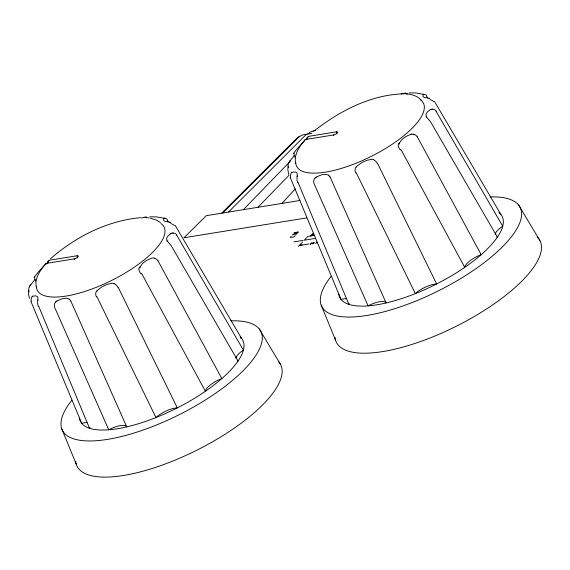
<?xml version="1.0" encoding="UTF-8"?>
<svg xmlns="http://www.w3.org/2000/svg" width="570" height="570" viewBox="0 0 570 570"><rect width="100%" height="100%" fill="white"/><g stroke="black" fill="none" stroke-linecap="round" stroke-linejoin="round"><path stroke-width="0.85" d="M139.914 268.064L139.942 267.679M399.257 144.153L399.285 143.761M28.692 290.565L28.5 293.657L29.412 298.473M288.035 166.647L287.843 169.746L288.755 174.562M37.955 300.647L37.798 297.177A16.053 5.515 -26.5 0 0 35.718 295.866L32.633 296.158M297.291 176.728L297.141 173.259A16.053 5.515 -26.5 0 0 295.06 171.955L291.975 172.247M140.085 266.945L142.272 263.789A16.053 5.515 -26.5 0 1 146.64 260.419L151.428 258.203A8.087 7.994 9.8 0 1 152.439 257.989L152.96 258.003A6.363 6.341 -20.1 0 1 154.242 258.11L154.534 258.16M399.428 143.034L401.615 139.878A16.053 5.515 -26.5 0 1 405.982 136.508L410.771 134.292M304.245 140.847L304.815 140.063M97.05 291.078L97.299 290.657M356.385 167.167L356.642 166.746A8.087 7.688 25.5 0 1 357.248 165.97L361.444 162.856A16.053 5.515 -26.5 0 1 367.101 160.291L371.911 159.315A8.087 7.111 83.5 0 1 372.816 159.45L373.272 159.522M30.032 285.848L30.281 285.42M289.375 161.93L289.624 161.51M47.41 262.05L48.3 260.918M306.753 138.139L307.643 137.007M30.816 284.63L33.438 281.402A16.053 5.515 -26.5 0 0 34.855 278.509L34.492 277.127M290.159 160.719L292.781 157.491A16.053 5.515 -26.5 0 0 294.198 154.598L293.835 153.216M43.976 265.805C39.28 271.726 34.563 279.136 36.302 287.016M303.318 141.894C298.623 147.815 293.906 155.225 295.645 163.106M34.1 277.54L37.741 272.681L45.194 264.623M293.443 153.629L297.084 148.77L304.537 140.704M281.958 203.333L295.246 188.955M291.099 236.301L290.408 237.106A1.347 0.463 -26.5 0 0 290.65 237.462L293.422 237.013A1.347 0.463 -26.5 0 0 294.526 236.436L295.331 235.617M298.438 246.425L302.52 242.001M310.458 244.216L311.662 242.92L311.12 243.183M55.732 302.036L56.081 301.673M315.075 178.118L315.424 177.762A8.087 7.581 -82.4 0 1 316.222 177.163M243.483 209.561L290.493 161.046M258.06 207.202L288.99 175.282M221.787 213.073L297.846 137.32L302.456 134.983L311.79 133.373M222.799 212.909L299.727 136.223M228.563 211.976L306.461 134.235M310.736 235.937L313.215 233.458M310.906 235.909L313.336 233.486M311.911 235.745L313.757 233.907M50.395 258.858C75.404 236.878 107.117 220.725 140.555 217.662M45.472 263.974L44.902 264.765A3.463 1.133 -27.6 0 0 44.852 264.95M307.821 134.021L310.394 132.012L315.31 130.124M313.657 131.385C339.3 111.043 370.714 94.641 404.016 93.801M56.85 301.031L61.403 299.015A16.053 5.515 -26.5 0 1 66.184 298.245L69.255 299.022M316.193 177.113L320.746 175.104A16.053 5.515 -26.5 0 1 325.527 174.335L328.598 175.111M316.357 242.336L316.899 242.072M430.329 109.597L427.322 112.062A16.053 5.515 -26.5 0 0 425.904 114.955L426.652 117.107M170.986 233.515L167.979 235.973A16.053 5.515 -26.5 0 0 166.561 238.866L167.309 241.017M308.484 136.472L308.869 136.337M305.613 139.579L305.997 139.443M46.27 263.49L46.655 263.361M423.417 94.485L423.61 94.428A6.363 2.408 54.7 0 1 424.08 94.249M49.526 260.248L49.17 260.376A5.707 4.047 75.1 0 0 48.421 261.096M141.346 217.989L144.951 217.113M401.145 93.95L404.294 93.202M301.516 245.478L299.264 245.528L302.185 244.744M431.112 109.319L431.533 109.226A6.363 5.273 65.9 0 1 432.609 109.084M171.77 233.237L172.19 233.144M500.325 214.605L500.887 214.463L434.518 101.481M240.861 338.544L241.545 338.373L175.175 225.392M309.282 136.244L336.343 131.862A2.95 1.012 -26.5 0 1 337.162 133.052A2.95 1.012 -26.5 0 1 333.471 134.976L306.496 139.337M49.939 260.155L77 255.78A2.95 1.012 -26.5 0 1 77.819 256.963A2.95 1.012 -26.5 0 1 74.129 258.887L47.061 263.269M299.991 200.462L206.255 215.688L183.982 237.761L306.567 217.918M296.813 234.013L292.574 234.697L292.916 235.196M314.113 235.403L308.035 236.386L304.166 240.219L315.41 238.403M293.956 241.872L303.112 240.39M299.264 245.528L308.911 243.967M313.878 243.098C309.432 243.24 318.124 241.559 312.225 243.932M316.671 242.642L317.141 242.756L315.552 243.205M310.108 244.273L310.814 244.16M411.789 134.121L412.302 134.093A6.363 6.341 -20.1 0 1 413.585 134.199L413.877 134.249M405.313 93.074L405.833 93.038M145.977 216.985L146.49 216.956M409.139 92.91L415.701 92.953L424.329 94.456M149.803 216.821L156.358 216.864L164.994 218.374M432.616 109.162L432.872 109.184A4.98 4.496 -75.5 0 1 436.2 111.178M173.273 233.073L173.529 233.094A4.98 4.496 -75.5 0 1 176.857 235.089M428.512 98.069L425.042 97.598A16.053 5.515 -26.5 0 1 422.961 96.287L423.111 94.67A8.087 2.693 40.9 0 1 423.346 94.421M169.169 221.987L165.699 221.516A16.053 5.515 -26.5 0 1 163.618 220.205L163.768 218.588A8.087 2.693 40.9 0 1 164.003 218.331M113.48 283.333L113.929 283.44M429.367 98.232L429.816 98.339M170.024 222.143L170.473 222.25M150.302 218.167L156.337 220.056L160.441 222.492M496.919 236.992L497.403 237.127L430.756 122.123L427.065 117.591M237.547 360.895L238.061 361.038L171.413 246.033L167.722 241.509M421.444 100.398C417.668 95.895 411.526 94.207 405.868 93.843A5.33 3.954 -5.9 0 1 407.543 93.893M329.93 176.607L386.104 302.962A16.053 5.515 -26.5 0 0 369.132 305.335L368.085 305.876L314.006 183.49A5.33 5.18 63.5 0 1 315.032 178.082M70.587 300.525L126.761 426.873A16.053 5.515 -26.5 0 0 109.789 429.246L108.742 429.794L54.663 307.408A5.33 5.18 63.5 0 1 55.689 301.993M518.572 204.993L539.911 240.597M259.229 328.904L280.568 364.508M426.731 96.572L427.557 97.983M167.388 220.49L168.214 221.901M436.064 111.285L502.74 226.226A16.053 5.515 -26.5 0 0 495.152 234.306M176.721 235.203L243.397 350.137A16.053 5.515 -26.5 0 0 235.809 358.216M417.247 136.743L481.194 254.662A16.053 5.515 -26.5 0 0 464.821 266.874L464.721 267.337L400.867 149.368M157.904 260.654L221.851 378.573A16.053 5.515 -26.5 0 0 205.478 390.785L205.378 391.248L141.524 273.279M377.461 163.212L436.649 283.974A16.053 5.515 -26.5 0 0 416.036 292.987L415.323 293.628L356.271 172.81M118.125 287.13L177.306 407.885A16.053 5.515 -26.5 0 0 156.693 416.898L155.981 417.539L96.928 296.721M297.989 182.243L348.883 304.38A16.053 5.515 -26.5 0 0 349.396 303.653M290.201 177.334L341.045 299.442L342.029 299.2A16.053 5.515 -26.5 0 1 346.425 298.673M38.653 306.154L89.54 428.291A16.053 5.515 -26.5 0 0 90.053 427.571M30.858 301.252L81.702 423.353L82.686 423.111A16.053 5.515 -26.5 0 1 87.082 422.584M321.174 305.093L335.666 340.461M61.831 429.003L76.323 464.379M278.36 361.409A113.751 39.088 -26.5 0 1 194.933 451.148A113.751 39.088 -26.5 0 1 75.682 461.28M230.779 320.846A110.872 38.105 -26.5 0 1 241.032 372.759A110.872 38.105 -26.5 0 1 107.573 439.37A110.872 38.105 -26.5 0 1 71.955 400.119M160.854 223.518A70.815 24.339 -26.5 0 1 112.404 280.048A70.815 24.339 -26.5 0 1 36.409 286.268M145.001 217.298A8.087 4.767 -5.5 0 1 145.991 217.177M146.554 217.761A5.33 3.954 -5.9 0 1 149.105 218.004M164.972 218.289A4.98 2.757 74.2 0 1 167.587 220.12M164.224 218.282A6.363 2.408 54.7 0 1 164.737 218.16M169.454 222.257A8.087 2.301 21.4 0 1 170.259 222.428M170.758 223.504A5.33 2.387 28 0 1 174.491 225.57M240.077 336.856A90.744 31.186 -26.5 0 1 176.864 408.106A90.744 31.186 -26.5 0 1 79.387 418.102M172.176 233.102A6.363 5.273 65.9 0 1 173.266 232.995M170.95 233.458A8.087 6.306 44.9 0 1 171.734 233.159M167.181 241.224A8.087 1.589 35.1 0 1 166.839 240.754M154.506 258.281A4.98 4.546 19 0 1 157.833 260.69M139.842 267.629A8.087 5.401 40.2 0 1 140.013 266.91M141.082 273.935A5.33 3.142 53.5 0 1 139.308 267.423M115.225 284.259A4.98 2.893 51.8 0 1 117.805 287.18M113.915 283.539A6.363 5.208 61.6 0 1 114.99 283.981M113.473 283.361A8.087 7.111 83.5 0 0 112.568 283.24L107.759 284.209A16.053 5.515 -26.5 0 0 102.101 286.767L97.89 289.873A8.087 7.688 25.5 0 0 97.306 290.657M96.537 296.977A5.33 5.002 61.5 0 1 96.765 290.835M69.982 300.077A6.363 2.301 72.6 0 1 70.516 300.875M69.234 299.193A8.087 3.997 84 0 1 69.711 299.663M56.117 301.715A8.087 7.581 -82.4 0 1 56.879 301.074M38.39 306.496A4.98 2.608 79.8 0 1 37.677 301.786M37.663 301.046A6.363 1.261 84.6 0 1 37.763 299.92M32.062 296.607A8.087 5.109 86.9 0 1 32.647 296.229M31.307 301.224A5.33 3.612 71.9 0 1 31.941 296.998M29.148 291.548A4.98 4.346 -68.1 0 1 29.234 287.187M29.291 286.874A6.363 4.125 -73.8 0 1 29.889 285.684M30.167 285.185A8.087 3.776 -68.7 0 1 30.737 284.366M34.335 277.426A8.087 1.226 -87.2 0 1 34.492 277.219M35.44 281.131A5.33 0.898 80.8 0 1 35.29 279.457M74.52 259.507A2.95 1.86 80.8 0 1 74.129 258.887M77 255.78A2.95 1.86 80.8 0 1 77.449 257.982M45.336 263.889A5.707 3.783 35 0 1 45.985 263.219M48.507 261.559A2.636 0.791 -35.5 0 1 47.481 263.084A2.636 0.791 -35.5 0 1 45.187 264.516M47.224 262.485A3.463 0.969 -67.3 0 1 47.417 262.136M537.189 236.978A113.751 39.088 -26.5 0 1 455.188 326.781A113.751 39.088 -26.5 0 1 335.025 337.369M490.122 196.935A110.872 38.105 -26.5 0 1 500.375 248.848A110.872 38.105 -26.5 0 1 366.916 315.459A110.872 38.105 -26.5 0 1 331.298 276.208M420.197 99.608A70.815 24.339 -26.5 0 1 371.74 156.137A70.815 24.339 -26.5 0 1 295.752 162.357M404.344 93.387A8.087 4.767 -5.5 0 1 405.327 93.259M424.315 94.371A4.98 2.757 74.2 0 1 426.93 96.202M428.797 98.346A8.087 2.301 21.4 0 1 429.602 98.51M430.101 99.586A5.33 2.387 28 0 1 433.834 101.66M498.85 212.475A90.744 31.186 -26.5 0 1 437.083 283.746A90.744 31.186 -26.5 0 1 338.73 294.191M430.293 109.547A8.087 6.306 44.9 0 1 431.077 109.248M426.524 117.313A8.087 1.589 35.1 0 1 426.182 116.836M413.849 134.37A4.98 4.546 19 0 1 417.176 136.779M410.756 134.249A8.087 7.994 9.8 0 1 411.782 134.078M399.185 143.718A8.087 5.401 40.2 0 1 399.356 142.999M400.425 150.024A5.33 3.142 53.5 0 1 398.651 143.512M374.568 160.348A4.98 2.893 51.8 0 1 377.148 163.269M373.257 159.629A6.363 5.208 61.6 0 1 374.326 160.07M355.872 173.059A5.33 5.002 61.5 0 1 356.108 166.924M329.325 176.166A6.363 2.301 72.6 0 1 329.859 176.964M328.569 175.282A8.087 3.997 84 0 1 329.054 175.745M297.732 182.585A4.98 2.608 79.8 0 1 297.02 177.868M297.006 177.135A6.363 1.261 84.6 0 1 297.105 176.009M291.405 172.696A8.087 5.109 86.9 0 1 291.99 172.318M290.65 177.306A5.33 3.612 71.9 0 1 291.284 173.081M288.491 167.63A4.98 4.346 -68.1 0 1 288.577 163.276M288.634 162.956A6.363 4.125 -73.8 0 1 289.225 161.773M289.51 161.274A8.087 3.776 -68.7 0 1 290.08 160.455M293.678 153.508A8.087 1.226 -87.2 0 1 293.835 153.302M294.783 157.213A5.33 0.898 80.8 0 1 294.626 155.546M333.863 135.596A2.95 1.86 80.8 0 1 333.471 134.976M336.343 131.862A2.95 1.86 80.8 0 1 336.799 133.772M304.679 139.971A5.707 3.783 35 0 1 305.328 139.308M304.195 141.032A3.463 1.133 -27.6 0 1 304.209 140.861M307.843 137.648A2.636 0.791 -35.5 0 1 305.805 139.942M304.751 140.519A2.636 0.791 -35.5 0 1 304.53 140.605M306.567 138.567A3.463 0.969 -67.3 0 1 306.76 138.218M307.764 137.178A5.707 4.047 75.1 0 1 308.505 136.515M296.136 232.417L295.823 232.952A1.397 0.477 -26.5 0 0 296.044 233.28A2.551 0.876 -26.5 0 0 297.105 233.109L298.31 232.396L298.245 231.869A5.023 1.724 -26.5 0 0 297.184 232.04A1.397 0.477 -26.5 0 0 296.172 232.567L294.163 233.586A1.397 0.477 -26.5 0 1 293.935 233.258L294.291 232.873A1.397 0.477 -26.5 0 1 295.303 232.346L296.136 232.417"/></g></svg>
